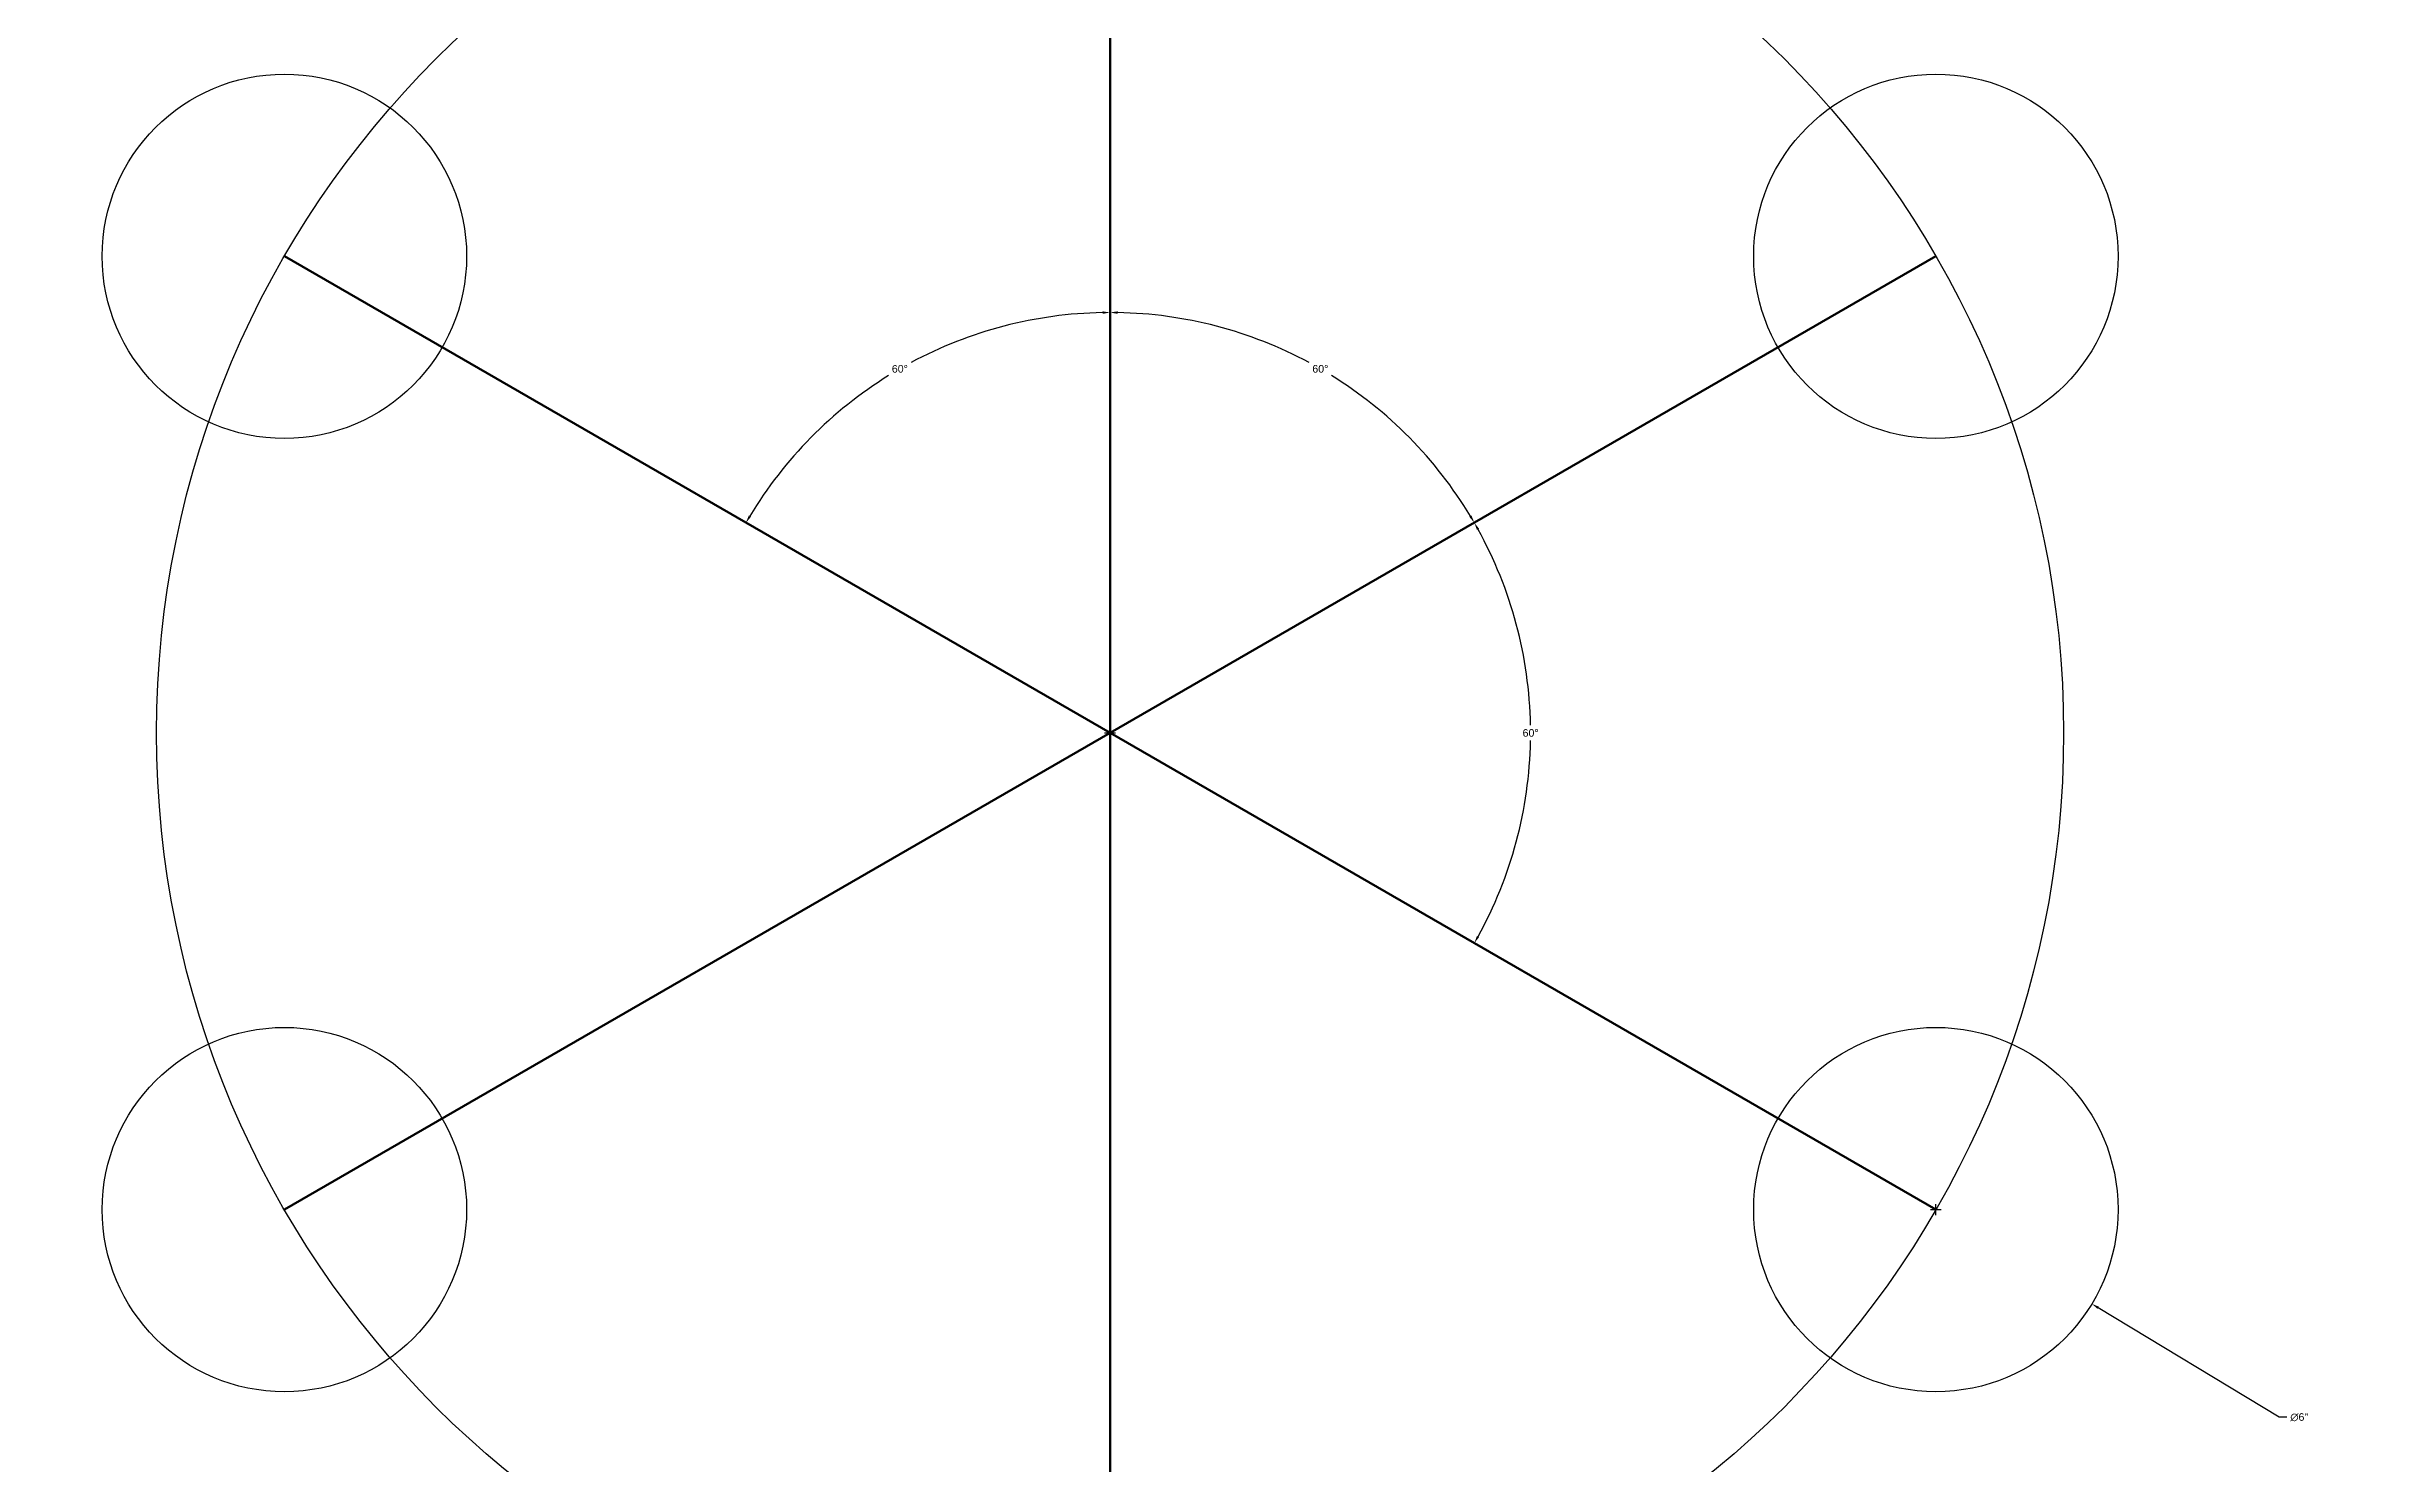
# Model space of a CAD drawing. Header units: inches. Extents: x -98 to 100, y -93 to 50.
# Drawn here: x 7.38 to 45.95, y 0.55 to 23.87 of the extents above; entities that cross this region are included whole.
import ezdxf

# ---------------------------------------------------------------- set-up
doc = ezdxf.new("R2010")
doc.units = ezdxf.units.IN
doc.header["$MEASUREMENT"] = 0
doc.layers.add('mesurments', color=4, linetype='Continuous', lineweight=50, plot=False)
doc.styles.get("Standard").update_dxf_attribs({"font": 'arial.ttf'})
doc.dimstyles.get("Standard").update_dxf_attribs({"dimtxt": 0.125, "dimasz": 0.125, "dimexe": 0.0625, "dimexo": 0.0625, "dimgap": 0.0625, "dimtad": 0, "dimtih": 1, "dimtoh": 1, "dimdec": 4, "dimzin": 0, "dimdsep": 46, "dimlunit": 4, "dimtxsty": 'Standard', "dimcen": 0.09, "dimclrd": 256, "dimclre": 256, "dimadec": 0, "dimazin": 0, "dimtfac": 1, "dimtdec": 4, "dimtofl": 0, "dimtmove": 0, "dimatfit": 3, "dimfxl": 1, "dimtolj": 1, "dimtzin": 0, "dimarcsym": 0})

# ---------------------------------------------------------------- blocks, each defined once
blk = doc.blocks.new('*D12')
at = {"layer": 'Defpoints', "color": 0, "transparency": 16777216}
for p in [(37.842, 38.523), (11.941, -13.373)]:
    blk.add_point(p, dxfattribs=at)
at = {"layer": 'mesurments', "lineweight": -2, "transparency": 16777216}
for p, q in [((41.275, 45.403), (37.898, 38.635)), ((41.4, 45.403), (41.275, 45.403)), ((24.801, 12.575), (24.981, 12.575)), ((24.891, 12.485), (24.891, 12.665))]:
    blk.add_line(p, q, dxfattribs=at)
at = {"layer": 'mesurments', "transparency": 16777216}
blk.add_solid([(37.879, 38.644), (37.916, 38.626), (37.842, 38.523)], dxfattribs=at)
at = {"layer": 'mesurments', "color": 0, "transparency": 16777216, "insert": (41.746, 45.403), "char_height": 0.125, "attachment_point": 5}
blk.add_mtext('\\A1;∅4\'-10"', dxfattribs=at)
blk = doc.blocks.new('*D13')
at = {"layer": 'Defpoints', "color": 0, "transparency": 16777216}
for p in [(35.921, 6.278), (41.055, 3.173)]:
    blk.add_point(p, dxfattribs=at)
at = {"layer": 'mesurments', "lineweight": -2, "transparency": 16777216}
for p, q in [((38.398, 4.725), (38.578, 4.725)), ((38.488, 4.635), (38.488, 4.815)), ((44.143, 1.305), (41.162, 3.108)), ((44.268, 1.305), (44.143, 1.305))]:
    blk.add_line(p, q, dxfattribs=at)
at = {"layer": 'mesurments', "transparency": 16777216}
blk.add_solid([(41.173, 3.126), (41.151, 3.09), (41.055, 3.173)], dxfattribs=at)
at = {"layer": 'mesurments', "color": 0, "transparency": 16777216, "insert": (44.471, 1.305), "char_height": 0.125, "attachment_point": 5}
blk.add_mtext('\\A1;∅6"', dxfattribs=at)
blk = doc.blocks.new('*D14')
at = {"layer": 'Defpoints', "color": 0, "transparency": 16777216}
for p in [(24.891, 41.575), (38.488, 20.425), (29.342, 17.879), (11.295, 4.725), (24.891, -84.425)]:
    blk.add_point(p, dxfattribs=at)
at = {"layer": 'mesurments', "lineweight": -2, "transparency": 16777216}
for start, end in [(61.7568, 88.9656), (31.0344, 58.2115)]:
    blk.add_arc((24.891, 12.575), 6.924, start, end, dxfattribs=at)
at = {"layer": 'mesurments', "transparency": 16777216}
for points in [[(25.016, 19.477), (25.017, 19.519), (24.891, 19.499)], [(30.842, 16.155), (30.806, 16.134), (30.888, 16.037)]]:
    blk.add_solid(points, dxfattribs=at)
at = {"layer": 'mesurments', "color": 0, "transparency": 16777216, "insert": (28.353, 18.571), "char_height": 0.125, "attachment_point": 5}
blk.add_mtext('\\A1;60°', dxfattribs=at)
blk = doc.blocks.new('*D15')
at = {"layer": 'Defpoints', "color": 0, "transparency": 16777216}
for p in [(24.891, 41.575), (11.295, 20.425), (22.523, 19.081), (38.488, 4.725), (24.891, -84.425)]:
    blk.add_point(p, dxfattribs=at)
at = {"layer": 'mesurments', "lineweight": -2, "transparency": 16777216}
for start, end in [(91.0344, 118.2432), (121.7885, 148.9656)]:
    blk.add_arc((24.891, 12.575), 6.924, start, end, dxfattribs=at)
at = {"layer": 'mesurments', "transparency": 16777216}
for points in [[(24.766, 19.519), (24.767, 19.477), (24.891, 19.499)], [(18.977, 16.134), (18.941, 16.155), (18.895, 16.037)]]:
    blk.add_solid(points, dxfattribs=at)
at = {"layer": 'mesurments', "color": 0, "transparency": 16777216, "insert": (21.429, 18.571), "char_height": 0.125, "attachment_point": 5}
blk.add_mtext('\\A1;60°', dxfattribs=at)
blk = doc.blocks.new('*D21')
at = {"layer": 'Defpoints', "color": 0, "transparency": 16777216}
for p in [(24.891, 41.575), (35.984, -44.332), (27.598, -50.737), (13.79, -66.526), (24.891, -84.425)]:
    blk.add_point(p, dxfattribs=at)
at = {"layer": 'mesurments', "lineweight": -2, "transparency": 16777216}
for start, end in [(69.6338, 88.6768), (46.3232, 65.3327)]:
    blk.add_arc((24.891, -55.425), 5.413, start, end, dxfattribs=at)
at = {"layer": 'mesurments', "transparency": 16777216}
for points in [[(25.016, -50.034), (25.017, -49.993), (24.891, -50.012)], [(28.644, -51.495), (28.615, -51.525), (28.719, -51.598)]]:
    blk.add_solid(points, dxfattribs=at)
at = {"layer": 'mesurments', "color": 0, "transparency": 16777216, "insert": (26.963, -50.424), "char_height": 0.125, "attachment_point": 5}
blk.add_mtext('\\A1;45°', dxfattribs=at)
blk = doc.blocks.new('*D25')
at = {"layer": 'Defpoints', "color": 0, "transparency": 16777216}
for p in [(24.891, 41.575), (13.79, -44.323), (26.304, -60.613), (36.058, -66.461), (24.891, -84.425)]:
    blk.add_point(p, dxfattribs=at)
at = {"layer": 'mesurments', "lineweight": -2, "transparency": 16777216}
for start, end in [(294.7419, 313.8513), (271.3167, 290.4594)]:
    blk.add_arc((24.891, -55.36), 5.439, start, end, dxfattribs=at)
at = {"layer": 'mesurments', "transparency": 16777216}
for points in [[(28.645, -59.268), (28.674, -59.297), (28.749, -59.195)], [(25.017, -60.819), (25.016, -60.777), (24.891, -60.799)]]:
    blk.add_solid(points, dxfattribs=at)
at = {"layer": 'mesurments', "color": 0, "transparency": 16777216, "insert": (26.98, -60.382), "char_height": 0.125, "attachment_point": 5}
blk.add_mtext('\\A1;45°', dxfattribs=at)
blk = doc.blocks.new('*D30')
at = {"layer": 'Defpoints', "color": 0, "transparency": 16777216}
for p in [(11.295, 20.425), (38.488, 20.425), (31.71, 11.373), (11.295, 4.725), (38.488, 4.725)]:
    blk.add_point(p, dxfattribs=at)
at = {"layer": 'mesurments', "lineweight": -2, "transparency": 16777216}
for start, end in [(1.0454, 28.9656), (331.0344, 358.9546)]:
    blk.add_arc((24.891, 12.575), 6.924, start, end, dxfattribs=at)
at = {"layer": 'mesurments', "transparency": 16777216}
for points in [[(30.931, 15.918), (30.967, 15.939), (30.888, 16.037)], [(30.967, 9.212), (30.931, 9.232), (30.888, 9.113)]]:
    blk.add_solid(points, dxfattribs=at)
at = {"layer": 'mesurments', "color": 0, "transparency": 16777216, "insert": (31.815, 12.575), "char_height": 0.125, "attachment_point": 5}
blk.add_mtext('\\A1;60°', dxfattribs=at)
blk = doc.blocks.new('*D38')
at = {"layer": 'Defpoints', "color": 0, "transparency": 16777216}
for p in [(24.891, 12.575), (24.891, 12.575), (24.891, -21.425)]:
    blk.add_point(p, dxfattribs=at)
at = {"layer": 'mesurments', "lineweight": -2, "transparency": 16777216}
for p, q in [((24.891, 12.45), (24.891, -4.298)), ((24.891, -21.3), (24.891, -4.551))]:
    blk.add_line(p, q, dxfattribs=at)
at = {"layer": 'mesurments', "transparency": 16777216}
for points in [[(24.871, 12.45), (24.912, 12.45), (24.891, 12.575)], [(24.871, -21.3), (24.912, -21.3), (24.891, -21.425)]]:
    blk.add_solid(points, dxfattribs=at)
at = {"layer": 'mesurments', "color": 0, "transparency": 16777216, "insert": (24.891, -4.425), "char_height": 0.125, "attachment_point": 5}
blk.add_mtext('\\A1;2\'-10"', dxfattribs=at)

msp = doc.modelspace()

# ---------------------------------------------------------------- linework, layer by layer
for centre, radius in [((24.89136, 12.57518), 29), ((24.89136, 12.57518), 15.7), ((11.29477, 20.42518), 3), ((38.48796, 20.42518), 3), ((11.29477, 4.72518), 3), ((38.48796, 4.72518), 3)]:
    msp.add_circle(centre, radius)
at = {"layer": 'mesurments'}
for p, q in [((24.89136, -84.42482), (24.89136, 41.57518)), ((38.48796, 4.72518), (11.29477, 20.42518)), ((38.48796, 20.42518), (11.29477, 4.72518))]:
    msp.add_line(p, q, dxfattribs=at)

# ---------------------------------------------------------------- dimensions: what is measured, and where the dimension line sits
for p1, p2, picture, middle in [((11.94099, -13.37261), (37.84174, 38.52297), '*D12', (41.74564, 45.40285)), ((35.92088, 6.27763), (41.05504, 3.17273), '*D13', (44.47076, 1.30502))]:
    dim = msp.add_diameter_dim_2p(p1=p1, p2=p2, dimstyle='Standard', dxfattribs=at)
    dim.commit()
    dim.dimension.update_dxf_attribs({"geometry": picture, "text_midpoint": middle, "dimtype": 163})
for base, line1, line2, picture, middle in [((29.3419, 17.87912), ((24.89136, -84.42482), (24.89136, 41.57518)), ((38.48796, 20.42518), (11.29477, 4.72518)), '*D14', (28.35326, 18.57137)), ((22.52329, 19.08142), ((24.89136, -84.42482), (24.89136, 41.57518)), ((38.48796, 4.72518), (11.29477, 20.42518)), '*D15', (21.42946, 18.57137)), ((27.59767, -50.73736), ((24.89136, -84.42482), (24.89136, 41.57518)), ((35.9841, -44.33208), (13.78979, -66.52639)), '*D21', (26.96268, -50.42422)), ((26.30431, -60.61257), ((24.89136, -84.42482), (24.89136, 41.57518)), ((36.05785, -66.4611), (13.78979, -44.32324)), '*D25', (26.98029, -60.38218)), ((31.70997, 11.37288), ((38.48796, 4.72518), (11.29477, 20.42518)), ((38.48796, 20.42518), (11.29477, 4.72518)), '*D30', (31.81516, 12.57518))]:
    dim = msp.add_angular_dim_2l(base=base, line1=line1, line2=line2, dimstyle='Standard', dxfattribs=at)
    dim.commit()
    dim.dimension.update_dxf_attribs({"geometry": picture, "text_midpoint": middle})
dim = msp.add_linear_dim(base=(24.89136, 12.57518), p1=(24.89136, -21.42482), p2=(24.89136, 12.57518), angle=90, dimstyle='Standard', dxfattribs=at)
dim.commit()
dim.dimension.update_dxf_attribs({"geometry": '*D38', "text_midpoint": (24.89136, -4.42482)})

doc.saveas('drawing.dxf')
